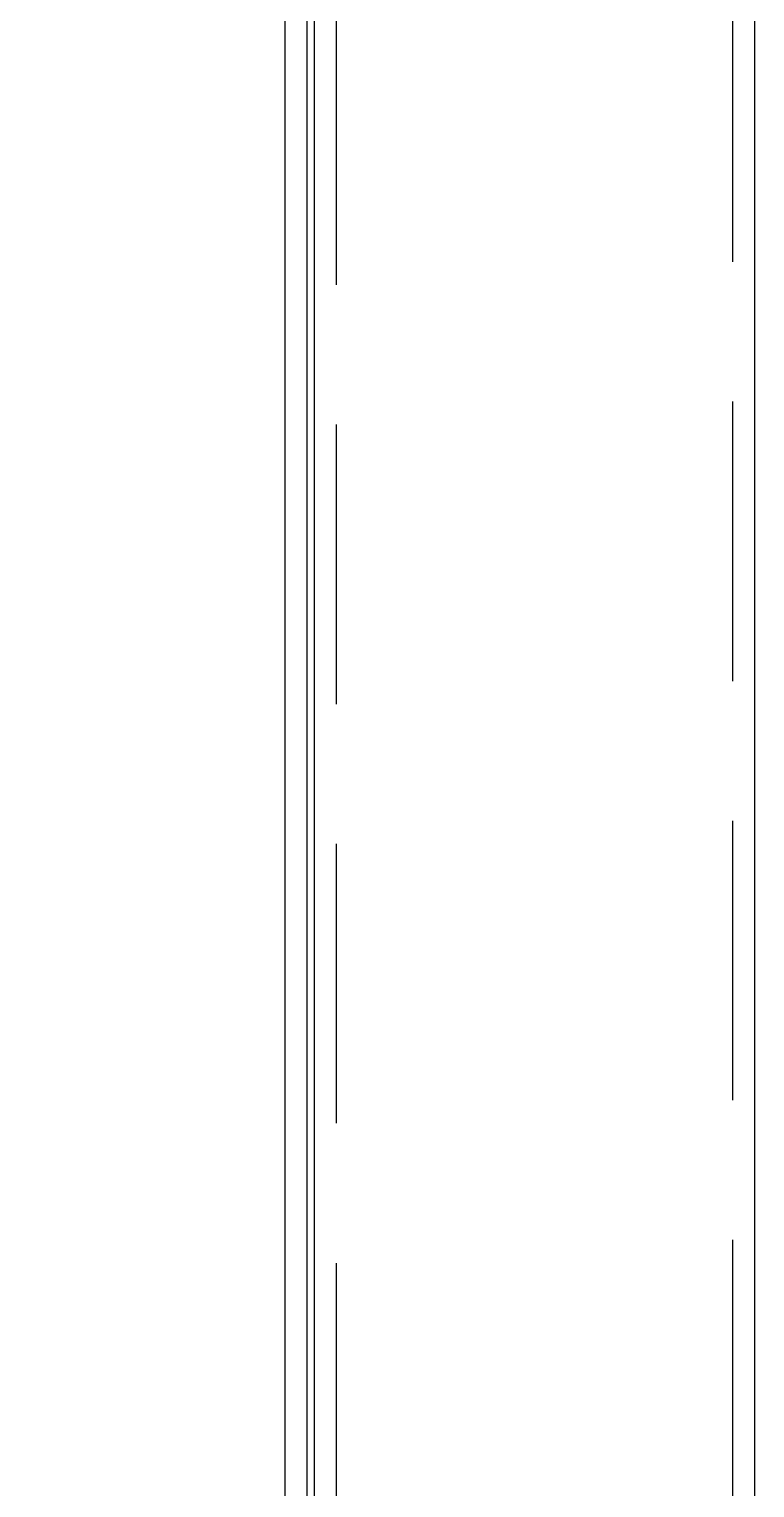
# Model space of a CAD drawing. Header units: millimetres. Extents: x -208796 to -83323, y 30910 to 103951.
# Drawn here: x -99682.7 to -99633.3, y 32880.4 to 32979.9 of the extents above; entities that cross this region are included whole.
import ezdxf

# ---------------------------------------------------------------- set-up
doc = ezdxf.new("R2010")
doc.units = ezdxf.units.MM
doc.header["$LTSCALE"] = 3
doc.linetypes.add('HIDDEN', pattern=[9.525, 6.35, -3.175])
doc.layers.add('@.VISIBLE', color=7, linetype='Continuous')

msp = doc.modelspace()

# ---------------------------------------------------------------- linework, layer by layer
at = {"layer": '@.VISIBLE'}
for points in [[(-100333.26, 32619.621), (-99633.26, 32619.621), (-99633.26, 33519.621), (-100333.26, 33519.621)], [(-100303.26, 32649.621), (-99663.26, 32649.621), (-99663.26, 33489.621), (-100303.26, 33489.621)]]:
    msp.add_lwpolyline(points, close=True, dxfattribs=at)
at = {"layer": '@.VISIBLE', "linetype": 'HIDDEN'}
for points in [[(-100331.76, 32621.121), (-99634.76, 32621.121), (-99634.76, 33518.121), (-100331.76, 33518.121)], [(-100304.76, 32648.121), (-99661.76, 32648.121), (-99661.76, 33491.121), (-100304.76, 33491.121)]]:
    msp.add_lwpolyline(points, close=True, dxfattribs=at)
at = {"layer": '@.VISIBLE', "color": 6}
for points in [[(-100302.76, 32650.121), (-99663.76, 32650.121), (-99663.76, 33489.121), (-100302.76, 33489.121)], [(-100301.26, 32651.621), (-99665.26, 32651.621), (-99665.26, 33487.621), (-100301.26, 33487.621)]]:
    msp.add_lwpolyline(points, close=True, dxfattribs=at)

doc.saveas('drawing.dxf')
